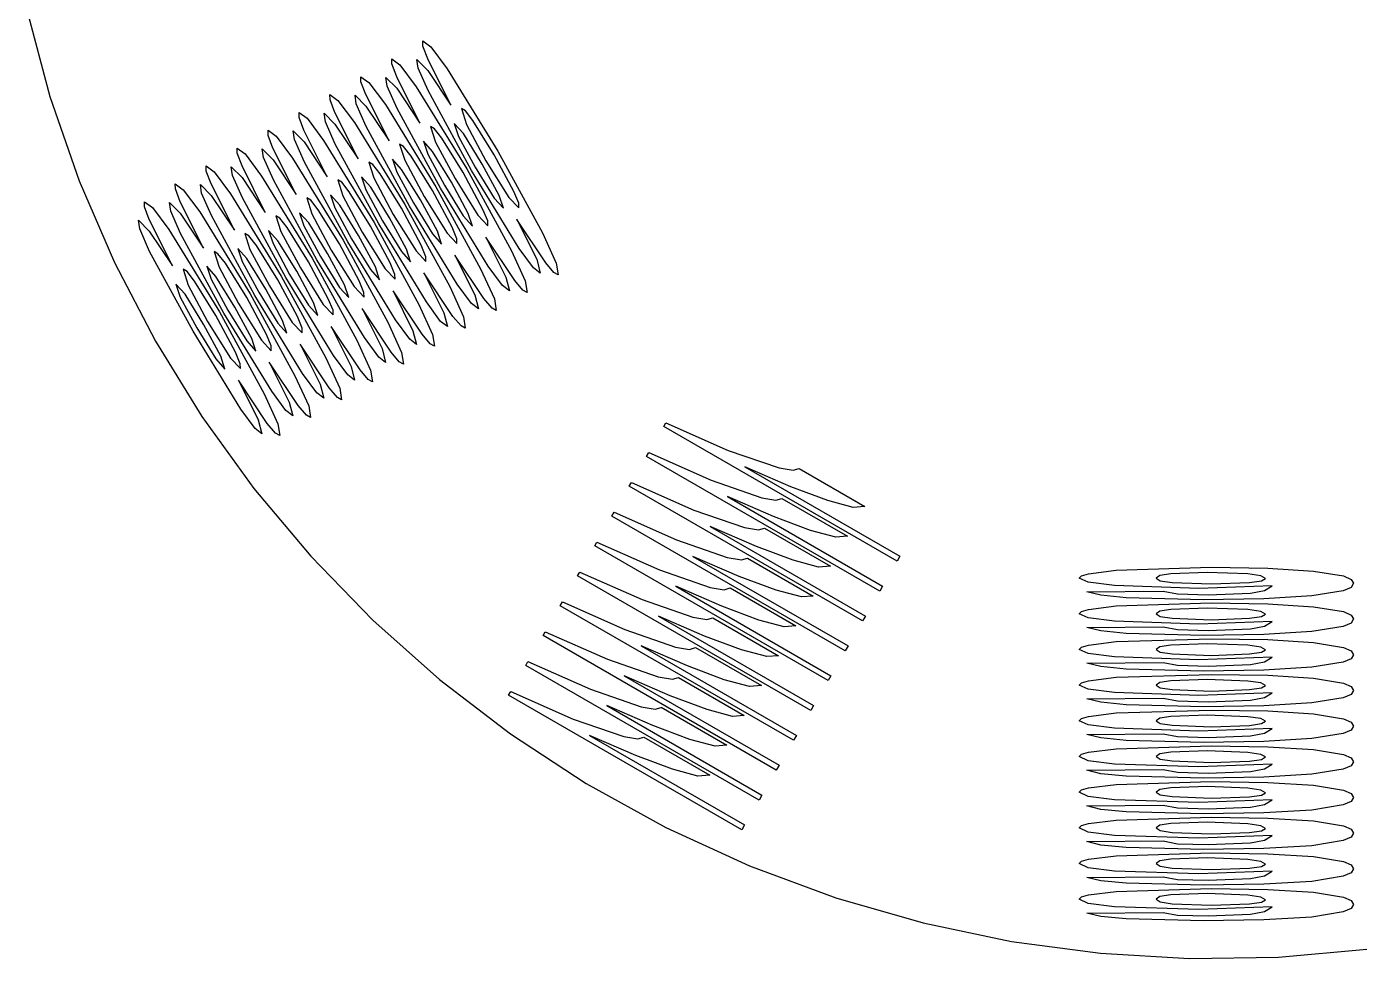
# Model space of a CAD drawing. Extents: x -1 to 188, y 67 to 298.
# Drawn here: x 23.7 to 114.8, y 66.9 to 130.6 of the extents above; entities that cross this region are included whole.
import ezdxf

# ---------------------------------------------------------------- set-up
doc = ezdxf.new("R2010")
doc.units = 0

msp = doc.modelspace()

# ---------------------------------------------------------------- linework, layer by layer
at = {"layer": 'Ebene_1'}
for p, q in [((23.699665, 131.751088), (25.280872, 125.827075)), ((50.773343, 129.625876), (51.320793, 129.222983)), ((50.778071, 129.274652), (50.773349, 129.625873)), ((51.107933, 128.403243), (50.778071, 129.274652)), ((51.320793, 129.222983), (52.442123, 127.713486)), ((48.65873, 128.40573), (49.206181, 128.002837)), ((48.663459, 128.054506), (48.658736, 128.405727)), ((48.99332, 127.183097), (48.663459, 128.054506)), ((49.206181, 128.002837), (50.32751, 126.49334)), ((50.458364, 127.762743), (50.372746, 128.354844)), ((50.372748, 128.354846), (51.114001, 127.610344)), ((51.136147, 126.229444), (50.458364, 127.762743)), ((52.696559, 125.227863), (51.107939, 128.403243)), ((52.442123, 127.713486), (55.900313, 122.100116)), ((46.544125, 127.184976), (47.091576, 126.782082)), ((46.548852, 126.833753), (46.544129, 127.184983)), ((46.878715, 125.962343), (46.548852, 126.833753)), ((47.091576, 126.782082), (48.212905, 125.272586)), ((48.258135, 127.1347), (48.999388, 126.390198)), ((48.343753, 126.542597), (48.258135, 127.134698)), ((50.581946, 124.007717), (48.993326, 127.183097)), ((51.113998, 127.610346), (52.696568, 125.227866)), ((25.280872, 125.827075), (27.28279, 120.063993)), ((44.42952, 125.96339), (44.976971, 125.560497)), ((44.434247, 125.612166), (44.429524, 125.963387)), ((46.143528, 125.913959), (46.884781, 125.169459)), ((46.229146, 125.321858), (46.143528, 125.913959)), ((48.467339, 122.786973), (46.878719, 125.962353)), ((49.021534, 125.009298), (48.343753, 126.542597)), ((48.999385, 126.3902), (50.581955, 124.00772)), ((50.32751, 126.49334), (53.7857, 120.87997)), ((54.102466, 120.774524), (51.136156, 126.229444)), ((44.76411, 124.740757), (44.434247, 125.612166)), ((44.976971, 125.560497), (46.0983, 124.051)), ((46.906927, 123.788559), (46.229146, 125.321858)), ((46.884778, 125.169459), (48.467348, 122.786979)), ((48.212905, 125.272586), (51.671095, 119.659216)), ((51.987855, 119.554378), (49.021535, 125.009298)), ((53.420976, 125.00527), (53.764817, 123.92071)), ((53.691262, 124.846081), (53.420976, 125.005268)), ((42.314925, 124.743046), (42.862376, 124.340152)), ((42.319652, 124.391822), (42.314929, 124.743043)), ((42.649515, 123.520413), (42.319652, 124.391822)), ((42.862376, 124.340152), (43.983705, 122.830656)), ((44.028923, 124.69236), (44.770176, 123.947858)), ((44.114541, 124.100257), (44.028923, 124.692358)), ((44.792322, 122.566958), (44.114541, 124.100257)), ((46.352734, 121.565377), (44.764114, 124.740757)), ((46.0983, 124.051), (49.55649, 118.43763)), ((52.92603, 123.989325), (53.224128, 123.09958)), ((53.555222, 123.290736), (52.92603, 123.989325)), ((54.19926, 124.193662), (53.691262, 124.846081)), ((55.658216, 121.850428), (54.199256, 124.193668)), ((40.200225, 123.521934), (40.747676, 123.119041)), ((40.204952, 123.17071), (40.200229, 123.521931)), ((40.534815, 122.299301), (40.204952, 123.17071)), ((40.747676, 123.119041), (41.869005, 121.609544)), ((41.914328, 123.472016), (42.655581, 122.727514)), ((41.999946, 122.879913), (41.914328, 123.472014)), ((44.238139, 120.345033), (42.649519, 123.520413)), ((44.770173, 123.94786), (46.352743, 121.56538)), ((49.873248, 118.333639), (46.906928, 123.788559)), ((51.306334, 123.784196), (51.650178, 122.699636)), ((51.576622, 123.625007), (51.306334, 123.784194)), ((52.084621, 122.972588), (51.576622, 123.625007)), ((53.22413, 123.099585), (54.35992, 120.990085)), ((54.84166, 121.201855), (53.55522, 123.290735)), ((53.764816, 123.92071), (55.092096, 121.43509)), ((38.085632, 122.301106), (38.633083, 121.898212)), ((38.090359, 121.949882), (38.085636, 122.301103)), ((39.799628, 122.250907), (40.540881, 121.506407)), ((39.885245, 121.658802), (39.799628, 122.250907)), ((42.123439, 119.123921), (40.534819, 122.299301)), ((42.677727, 121.346614), (41.999946, 122.879913)), ((42.655578, 122.727516), (44.238148, 120.345036)), ((43.983705, 122.830656), (47.441895, 117.217286)), ((47.758643, 117.112038), (44.792323, 122.566958)), ((49.191752, 122.563077), (49.535596, 121.478517)), ((49.46204, 122.403889), (49.191752, 122.563074)), ((49.970039, 121.751471), (49.46204, 122.403889)), ((50.811385, 122.768251), (51.109483, 121.878506)), ((51.440577, 122.069662), (50.811385, 122.768251)), ((51.650174, 122.699636), (52.977454, 120.214016)), ((53.543574, 120.629354), (52.084614, 122.972594)), ((38.420222, 121.078473), (38.090359, 121.949882)), ((38.633083, 121.898212), (39.754412, 120.388716)), ((40.563027, 120.125507), (39.885245, 121.658802)), ((40.540878, 121.506407), (42.123448, 119.123927)), ((41.869005, 121.609544), (45.327195, 115.996174)), ((45.644048, 115.891694), (42.677728, 121.346614)), ((47.077135, 121.342267), (47.420979, 120.257707)), ((47.347423, 121.183078), (47.077135, 121.342265)), ((48.696803, 121.547164), (48.994901, 120.657419)), ((49.325995, 120.848575), (48.696803, 121.547164)), ((49.535592, 121.478527), (50.862872, 118.992907)), ((51.428992, 119.408234), (49.970032, 121.751474)), ((51.109485, 121.878511), (52.245275, 119.769011)), ((52.727015, 119.980781), (51.440575, 122.069671)), ((55.092086, 121.43509), (56.658386, 118.9326)), ((57.002086, 119.330138), (55.658216, 121.850428)), ((55.900313, 122.100146), (58.955403, 116.497386)), ((35.97092, 121.08039), (36.518371, 120.677495)), ((35.975647, 120.729167), (35.970924, 121.080397)), ((36.30551, 119.857757), (35.975647, 120.729167)), ((36.518371, 120.677495), (37.6397, 119.168)), ((37.685035, 121.030076), (38.426288, 120.285574)), ((37.770652, 120.437973), (37.685035, 121.030074)), ((38.448434, 118.904674), (37.770652, 120.437973)), ((40.008846, 117.903093), (38.420226, 121.078473)), ((39.754412, 120.388716), (43.212602, 114.775346)), ((46.582185, 120.326322), (46.880283, 119.436577)), ((47.211377, 119.627733), (46.582185, 120.326322)), ((47.855422, 120.530659), (47.347423, 121.183078)), ((49.314375, 118.187425), (47.855415, 120.530655)), ((48.994903, 120.657424), (50.130693, 118.547924)), ((50.612433, 118.759694), (49.325993, 120.848584)), ((54.887444, 118.109064), (53.543574, 120.629354)), ((53.7857, 120.88), (56.84079, 115.27724)), ((57.362576, 115.444944), (54.102476, 120.774484)), ((54.35992, 120.990085), (55.65722, 118.885355)), ((55.99789, 119.059905), (54.84166, 121.201845)), ((27.28279, 120.063993), (29.691541, 114.482614)), ((33.861037, 119.508409), (33.856314, 119.85963)), ((33.856343, 119.858906), (34.403794, 119.456013)), ((34.1909, 118.637), (33.861037, 119.508409)), ((34.403794, 119.456013), (35.525123, 117.946516)), ((35.570323, 119.809373), (36.311576, 119.064873)), ((35.65594, 119.217268), (35.570323, 119.809373)), ((37.894134, 116.682387), (36.305514, 119.857767)), ((38.426285, 120.285576), (40.008855, 117.903096)), ((43.529348, 114.670587), (40.563028, 120.125507)), ((44.962453, 120.121162), (45.306297, 119.036602)), ((45.232741, 119.961974), (44.962453, 120.121162)), ((45.74074, 119.309556), (45.232741, 119.961974)), ((46.880285, 119.436582), (48.016075, 117.327082)), ((48.497815, 117.538852), (47.211375, 119.627742)), ((47.420975, 120.257707), (48.748255, 117.772087)), ((52.772862, 116.887944), (51.428992, 119.408234)), ((51.671095, 119.659246), (54.726185, 114.056486)), ((55.247955, 114.224798), (51.987855, 119.554338)), ((52.245275, 119.769011), (53.542575, 117.664281)), ((53.883245, 117.838841), (52.727015, 119.980781)), ((52.977444, 120.214016), (54.543744, 117.711526)), ((31.741753, 118.638086), (32.289204, 118.235191)), ((31.741753, 118.638086), (32.289204, 118.235191)), ((31.74648, 118.286863), (31.741757, 118.638093)), ((31.74648, 118.286863), (31.741757, 118.638093)), ((33.4557, 118.588), (34.196953, 117.843498)), ((33.541318, 117.995897), (33.4557, 118.587998)), ((35.779524, 115.46162), (34.190904, 118.637)), ((36.333722, 117.683973), (35.65594, 119.217268)), ((36.311573, 119.064873), (37.894143, 116.682393)), ((37.6397, 119.168), (41.09789, 113.55463)), ((41.414755, 113.449754), (38.448435, 118.904674)), ((42.847852, 118.901063), (43.191696, 117.816503)), ((43.11814, 118.741874), (42.847852, 118.901061)), ((43.626139, 118.089455), (43.11814, 118.741874)), ((44.467503, 119.105227), (44.765601, 118.215482)), ((45.096695, 118.406638), (44.467503, 119.105227)), ((45.306293, 119.036602), (46.633573, 116.550982)), ((47.199693, 116.966322), (45.740733, 119.309562)), ((50.130693, 118.547924), (51.427993, 116.443194)), ((51.768663, 116.617754), (50.612433, 118.759694)), ((50.862862, 118.992917), (52.429162, 116.490427)), ((55.657219, 118.885354), (56.28, 118.183055)), ((56.28, 118.183045), (55.997894, 119.059905)), ((56.658382, 118.932602), (57.334966, 118.21713)), ((57.326186, 118.538362), (57.002088, 119.330138)), ((57.334976, 118.217138), (57.326186, 118.538362)), ((32.076343, 117.415453), (31.74648, 118.286863)), ((32.076343, 117.415453), (31.74648, 118.286863)), ((32.289204, 118.235191), (33.410533, 116.725696)), ((32.289204, 118.235191), (33.410533, 116.725696)), ((34.219099, 116.462598), (33.541318, 117.995897)), ((34.196963, 117.844103), (35.779533, 115.461623)), ((35.525123, 117.946516), (38.983313, 112.333146)), ((39.300043, 112.229053), (36.333723, 117.683973)), ((40.733234, 117.680223), (41.077078, 116.595663)), ((41.003522, 117.521035), (40.733234, 117.680223)), ((42.352903, 117.884383), (42.651001, 116.994638)), ((42.982095, 117.185794), (42.352903, 117.884383)), ((43.191692, 117.816503), (44.518972, 115.330883)), ((45.085092, 115.746221), (43.626132, 118.089461)), ((44.765603, 118.215487), (45.901393, 116.105987)), ((46.383133, 116.317757), (45.096693, 118.406647)), ((48.748245, 117.772087), (50.314545, 115.269597)), ((50.658245, 115.667125), (49.314375, 118.187415)), ((49.556515, 118.438146), (52.611605, 112.835386)), ((53.133348, 113.004059), (49.873248, 118.333599)), ((53.542577, 117.66428), (54.165355, 116.961981)), ((54.165355, 116.961981), (53.883251, 117.838841)), ((54.54374, 117.711528), (55.220324, 116.996056)), ((55.211544, 117.317287), (54.887446, 118.109064)), ((56.28, 118.183), (56.28, 118.183)), ((57.3349, 118.217), (57.3349, 118.217)), ((31.341156, 117.367069), (32.082409, 116.622569)), ((31.426774, 116.774968), (31.341156, 117.367069)), ((31.341156, 117.367069), (32.082409, 116.622569)), ((31.426774, 116.774968), (31.341156, 117.367069)), ((32.104555, 115.241669), (31.426774, 116.774968)), ((32.104555, 115.241669), (31.426774, 116.774968)), ((33.664967, 114.240083), (32.076347, 117.415463)), ((33.664967, 114.240083), (32.076347, 117.415463)), ((33.410533, 116.725696), (36.868723, 111.112326)), ((33.410533, 116.725696), (36.868723, 111.112326)), ((41.511521, 116.868617), (41.003522, 117.521035)), ((42.970474, 114.525383), (41.511514, 116.868623)), ((42.651003, 116.994643), (43.786793, 114.885143)), ((44.268533, 115.096913), (42.982093, 117.185803)), ((48.543563, 114.446032), (47.199693, 116.966322)), ((47.441895, 117.217316), (50.496985, 111.614556)), ((51.018743, 111.782458), (47.758643, 117.111998)), ((48.016075, 117.327082), (49.313375, 115.222352)), ((49.654045, 115.396912), (48.497815, 117.538852)), ((53.096962, 116.096158), (52.772864, 116.887934)), ((54.1654, 116.962), (54.1654, 116.962)), ((55.220334, 116.996064), (55.211544, 117.317287)), ((55.2203, 116.996), (55.2203, 116.996)), ((57.198634, 117.430515), (57.1986, 117.43)), ((59.17807, 114.45799), (57.19873, 117.4299)), ((57.19876, 117.429829), (58.56014, 114.698429)), ((32.082406, 116.622569), (33.664976, 114.240089)), ((32.082406, 116.622569), (33.664976, 114.240089)), ((37.18542, 111.007678), (34.2191, 116.462598)), ((38.618552, 116.459135), (38.962396, 115.374575)), ((38.88884, 116.299946), (38.618552, 116.459133)), ((39.396839, 115.647527), (38.88884, 116.299946)), ((40.238286, 116.664288), (40.536384, 115.77454)), ((40.867478, 115.965699), (40.238286, 116.664288)), ((40.536386, 115.774548), (41.672176, 113.665048)), ((42.153916, 113.876818), (40.867476, 115.965708)), ((41.077074, 116.595663), (42.404354, 114.110043)), ((45.327195, 115.996204), (48.382285, 110.393444)), ((48.904148, 110.562114), (45.644048, 115.891654)), ((45.901393, 116.105987), (47.198693, 114.001257)), ((47.539363, 114.175817), (46.383133, 116.317757)), ((46.633563, 116.550992), (48.199863, 114.048502)), ((51.427995, 116.443185), (52.050773, 115.740884)), ((52.050773, 115.740894), (51.768669, 116.617754)), ((52.429158, 116.490432), (53.105742, 115.774957)), ((53.105752, 115.774934), (53.096962, 116.096158)), ((53.1058, 115.775), (53.1058, 115.775)), ((55.084031, 116.209261), (55.0841, 116.209)), ((55.084139, 116.209683), (56.445519, 113.478283)), ((57.06353, 113.23718), (55.08419, 116.20909)), ((58.955403, 116.497386), (59.894701, 114.434822)), ((35.070876, 109.786749), (32.104556, 115.241669)), ((35.070876, 109.786749), (32.104556, 115.241669)), ((36.50389, 115.23818), (36.847734, 114.15362)), ((36.774178, 115.078991), (36.50389, 115.238178)), ((37.282177, 114.426572), (36.774178, 115.078991)), ((38.752795, 114.744604), (38.123603, 115.44319)), ((38.123604, 115.44319), (38.421704, 114.553445)), ((38.962392, 115.374575), (40.289672, 112.888955)), ((40.855792, 113.304293), (39.396832, 115.647533)), ((43.786793, 114.885143), (45.084093, 112.780413)), ((45.424763, 112.954973), (44.268533, 115.096913)), ((44.518962, 115.330883), (46.085262, 112.828393)), ((46.428962, 113.225931), (45.085092, 115.746221)), ((49.313377, 115.222351), (49.936155, 114.520052)), ((49.936155, 114.520052), (49.654051, 115.396912)), ((50.314541, 115.269599), (50.991125, 114.554127)), ((50.982345, 114.875339), (50.658247, 115.667115)), ((50.991135, 114.554115), (50.982345, 114.875339)), ((52.0509, 115.741), (52.0509, 115.741)), ((52.9695, 114.989), (52.9695, 114.989)), ((54.94885, 112.01708), (52.96951, 114.989)), ((52.969532, 114.988941), (54.330912, 112.257541)), ((56.840865, 115.276576), (57.780158, 113.214012)), ((58.337193, 114.1162), (57.362576, 115.444944)), ((29.691541, 114.482614), (32.493246, 109.103709)), ((34.389289, 114.017206), (34.733133, 112.932646)), ((34.389289, 114.017206), (34.733133, 112.932646)), ((34.659577, 113.858018), (34.389289, 114.017203)), ((34.659577, 113.858018), (34.389289, 114.017203)), ((36.638213, 113.523778), (36.009021, 114.222367)), ((36.009022, 114.222367), (36.307122, 113.332622)), ((36.84773, 114.15362), (38.17501, 111.668)), ((38.74113, 112.083338), (37.28217, 114.426578)), ((38.421704, 114.55345), (39.557494, 112.44395)), ((40.039233, 112.65572), (38.752793, 114.74461)), ((42.404344, 114.110053), (43.970644, 111.607563)), ((44.314344, 112.005093), (42.970474, 114.525383)), ((43.212602, 114.775376), (46.267692, 109.172616)), ((46.789448, 109.341007), (43.529348, 114.670547)), ((47.198695, 114.001256), (47.821473, 113.298957)), ((47.821473, 113.298957), (47.539369, 114.175817)), ((48.199859, 114.048504), (48.876443, 113.333032)), ((48.867663, 113.654254), (48.543565, 114.446032)), ((49.9361, 114.52), (49.9361, 114.52)), ((50.991, 114.554), (50.991, 114.554)), ((54.726185, 114.056486), (55.665478, 111.993922)), ((56.222574, 112.896054), (55.247955, 114.224798)), ((58.802376, 113.754294), (58.337193, 114.1162)), ((58.560136, 114.698426), (58.80237, 113.754299)), ((59.735411, 113.800868), (59.178073, 114.457986)), ((59.894701, 114.434822), (60.023003, 113.640606)), ((35.167576, 113.2056), (34.659577, 113.858018)), ((35.167576, 113.2056), (34.659577, 113.858018)), ((36.626529, 110.862363), (35.167569, 113.205603)), ((36.626529, 110.862363), (35.167569, 113.205603)), ((36.307122, 113.332627), (37.442912, 111.223127)), ((37.924651, 111.434897), (36.638211, 113.523787)), ((42.199662, 110.784003), (40.855792, 113.304293)), ((41.097992, 113.554276), (44.153082, 107.951516)), ((44.674855, 108.120174), (41.414755, 113.449714)), ((41.672176, 113.665048), (42.969476, 111.560318)), ((43.310146, 111.734878), (42.153916, 113.876818)), ((46.753062, 112.434155), (46.428964, 113.225931)), ((47.821518, 113.299132), (47.8215, 113.299)), ((48.876453, 113.333032), (48.867663, 113.654254)), ((48.8764, 113.333), (48.8764, 113.333)), ((50.854927, 113.767343), (52.216307, 111.035943)), ((52.83427, 110.79599), (50.85493, 113.7679)), ((50.854991, 113.767522), (50.855, 113.768)), ((56.445515, 113.47828), (56.687749, 112.534153)), ((57.620872, 112.580058), (57.063535, 113.237176)), ((57.780158, 113.214012), (57.908465, 112.419796)), ((60.023, 113.64061), (59.735411, 113.800868)), ((34.523595, 112.302676), (33.894403, 113.001262)), ((34.523595, 112.302676), (33.894403, 113.001262)), ((33.894404, 113.001262), (34.192504, 112.11152)), ((33.894404, 113.001262), (34.192504, 112.11152)), ((35.810033, 110.213792), (34.523593, 112.302682)), ((35.810033, 110.213792), (34.523593, 112.302682)), ((34.733129, 112.932646), (36.060409, 110.447026)), ((34.733129, 112.932646), (36.060409, 110.447026)), ((38.983313, 112.333176), (42.038403, 106.730416)), ((42.560143, 106.899473), (39.300043, 112.229013)), ((39.557494, 112.44395), (40.854794, 110.33922)), ((41.195463, 110.51378), (40.039233, 112.65572)), ((40.289662, 112.888955), (41.855962, 110.386465)), ((45.084092, 112.780412), (45.706873, 112.078113)), ((45.706873, 112.078113), (45.424767, 112.954973)), ((46.085258, 112.828395), (46.761842, 112.112923)), ((46.761852, 112.112931), (46.753062, 112.434155)), ((48.740129, 112.546257), (48.7402, 112.547)), ((50.71965, 109.57515), (48.74031, 112.54707)), ((48.740332, 112.546998), (50.101712, 109.815598)), ((52.611605, 112.835386), (53.550898, 110.772822)), ((54.107967, 111.675315), (53.133348, 113.004059)), ((54.330908, 112.257538), (54.573142, 111.313411)), ((56.687755, 112.534148), (56.222574, 112.896054)), ((57.90846, 112.4198), (57.620872, 112.580058)), ((34.192504, 112.111522), (35.328294, 110.002022)), ((34.192504, 112.111522), (35.328294, 110.002022)), ((37.442912, 111.223127), (38.740212, 109.118397)), ((39.080881, 109.292957), (37.924651, 111.434897)), ((38.175, 111.668), (39.7413, 109.16551)), ((40.085, 109.563048), (38.74113, 112.083338)), ((42.969475, 111.560317), (43.592256, 110.858018)), ((43.592256, 110.858018), (43.31015, 111.734878)), ((43.970638, 111.607565), (44.647224, 110.892093)), ((44.638444, 111.213315), (44.314346, 112.005093)), ((44.647234, 110.892093), (44.638444, 111.213315)), ((45.707, 112.078), (45.707, 112.078)), ((46.625637, 111.325523), (46.6256, 111.326)), ((48.60495, 108.35404), (46.62561, 111.32596)), ((46.625639, 111.325892), (47.987019, 108.594492)), ((46.7619, 112.113), (46.7619, 112.113)), ((50.496985, 111.614556), (51.436278, 109.551988)), ((51.993362, 110.453714), (51.018743, 111.782458)), ((54.573148, 111.313409), (54.107967, 111.675315)), ((55.506192, 111.359971), (54.948855, 112.017086)), ((55.79378, 111.19971), (55.506192, 111.359971)), ((55.665478, 111.993922), (55.793785, 111.199706)), ((36.060399, 110.447026), (37.626699, 107.944536)), ((36.060399, 110.447026), (37.626699, 107.944536)), ((37.970399, 108.342073), (36.626529, 110.862363)), ((37.970399, 108.342073), (36.626529, 110.862363)), ((36.868723, 111.112356), (39.923813, 105.509596)), ((36.868723, 111.112356), (39.923813, 105.509596)), ((40.44552, 105.678098), (37.18542, 111.007638)), ((40.854793, 110.339219), (41.477574, 109.63692)), ((41.477573, 109.63692), (41.195469, 110.51378)), ((41.855956, 110.386467), (42.532542, 109.670995)), ((42.523762, 109.992227), (42.199664, 110.784003)), ((43.5922, 110.858), (43.5922, 110.858)), ((44.6471, 110.892), (44.6471, 110.892)), ((48.382285, 110.393444), (49.321578, 108.330877)), ((49.878767, 109.233369), (48.904148, 110.562114)), ((52.458543, 110.091808), (51.993362, 110.453714)), ((52.216303, 111.03594), (52.458537, 110.091813)), ((53.391612, 110.13887), (52.834275, 110.795986)), ((53.550898, 110.772822), (53.679205, 109.978606)), ((38.330976, 104.457169), (35.070876, 109.786709)), ((38.330976, 104.457169), (35.070876, 109.786709)), ((35.328294, 110.002022), (36.625594, 107.897292)), ((35.328294, 110.002022), (36.625594, 107.897292)), ((36.966263, 108.071852), (35.810033, 110.213792)), ((36.966263, 108.071852), (35.810033, 110.213792)), ((40.4091, 108.771271), (40.085002, 109.563048)), ((41.477617, 109.637143), (41.4776, 109.637)), ((42.532552, 109.671003), (42.523762, 109.992227)), ((42.5325, 109.671), (42.5325, 109.671)), ((46.49036, 107.13321), (44.51102, 110.10513)), ((44.511046, 110.105058), (45.872426, 107.373658)), ((44.5111, 110.105258), (44.5111, 110.105)), ((50.101708, 109.815593), (50.343942, 108.871468)), ((51.276993, 108.918041), (50.719655, 109.575156)), ((51.436278, 109.551988), (51.564585, 108.757776)), ((53.6792, 109.97861), (53.391612, 110.13887)), ((32.493246, 109.103709), (35.674025, 103.94805)), ((38.740211, 109.118388), (39.362992, 108.416087)), ((39.362991, 108.416097), (39.080887, 109.292959)), ((39.741374, 109.165372), (40.41796, 108.4499)), ((40.41789, 108.450048), (40.4091, 108.771271)), ((42.3963, 108.884), (42.3963, 108.884)), ((42.396334, 108.884358), (43.757714, 106.152958)), ((44.37575, 105.91212), (42.39641, 108.88403)), ((46.267692, 109.172616), (47.206985, 107.110049)), ((47.764067, 108.012263), (46.789448, 109.341007)), ((47.987018, 108.594489), (48.229249, 107.650362)), ((50.343948, 108.871464), (49.878767, 109.233369)), ((51.56458, 108.75778), (51.276993, 108.918041)), ((36.625593, 107.897293), (37.248374, 107.194992)), ((36.625593, 107.897293), (37.248374, 107.194992)), ((37.248373, 107.194992), (36.966269, 108.071852)), ((37.248373, 107.194992), (36.966269, 108.071852)), ((37.626695, 107.944538), (38.303279, 107.229066)), ((37.626695, 107.944538), (38.303279, 107.229066)), ((38.294499, 107.550287), (37.970401, 108.342063)), ((38.294499, 107.550287), (37.970401, 108.342063)), ((39.3631, 108.416), (39.3631, 108.416)), ((40.281727, 107.663539), (40.2817, 107.663)), ((40.281711, 107.662983), (41.643091, 104.931583)), ((42.26107, 104.69102), (40.28173, 107.66293)), ((40.418, 108.45), (40.418, 108.45)), ((44.153082, 107.951516), (45.092375, 105.888952)), ((45.649474, 106.79143), (44.674855, 108.120174)), ((48.229248, 107.650357), (47.764067, 108.012263)), ((49.162292, 107.696929), (48.604953, 108.354044)), ((49.44988, 107.53667), (49.162292, 107.696929)), ((49.321578, 108.330877), (49.449885, 107.536664)), ((37.2483, 107.195), (37.2483, 107.195)), ((37.2483, 107.195), (37.2483, 107.195)), ((38.303289, 107.229063), (38.294499, 107.550287)), ((38.303289, 107.229063), (38.294499, 107.550287)), ((38.3034, 107.229), (38.3034, 107.229)), ((38.3034, 107.229), (38.3034, 107.229)), ((42.038403, 106.730416), (42.977697, 104.667848)), ((43.534762, 105.570729), (42.560143, 106.899473)), ((46.114655, 106.429524), (45.649474, 106.79143)), ((45.872425, 107.373653), (46.114656, 106.429528)), ((47.0477, 106.476101), (46.49036, 107.133216)), ((47.206985, 107.110049), (47.335292, 106.315836)), ((40.14648, 103.47019), (38.16714, 106.44211)), ((40.14648, 103.47019), (38.16714, 106.44211)), ((38.167167, 106.442051), (39.528547, 103.710651)), ((38.167167, 106.442051), (39.528547, 103.710651)), ((38.167199, 106.442262), (38.1672, 106.442)), ((38.167199, 106.442262), (38.1672, 106.442)), ((43.757713, 106.152955), (43.999944, 105.208828)), ((44.93309, 105.255), (44.37575, 105.912116)), ((45.092375, 105.888952), (45.220682, 105.094736)), ((47.33529, 106.31584), (47.0477, 106.476101)), ((39.923813, 105.509596), (40.863107, 103.447032)), ((39.923813, 105.509596), (40.863107, 103.447032)), ((41.420139, 104.349354), (40.44552, 105.678098)), ((41.64309, 104.93158), (41.885321, 103.987453)), ((43.999943, 105.208823), (43.534762, 105.570729)), ((45.22068, 105.09474), (44.93309, 105.255)), ((35.674025, 103.94805), (39.220001, 99.036408)), ((39.305595, 103.128425), (38.330976, 104.457169)), ((39.305595, 103.128425), (38.330976, 104.457169)), ((41.88532, 103.987448), (41.420139, 104.349354)), ((42.81841, 104.033898), (42.261073, 104.691016)), ((43.106, 103.87364), (42.81841, 104.033898)), ((42.977697, 104.667848), (43.106003, 103.873636)), ((39.770776, 102.766519), (39.305595, 103.128425)), ((39.770776, 102.766519), (39.305595, 103.128425)), ((39.528546, 103.710648), (39.770777, 102.766521)), ((39.528546, 103.710648), (39.770777, 102.766521)), ((40.703821, 102.81308), (40.146483, 103.470196)), ((40.703821, 102.81308), (40.146483, 103.470196)), ((40.863107, 103.447032), (40.991413, 102.652816)), ((40.863107, 103.447032), (40.991413, 102.652816)), ((83.183577, 94.054363), (67.239277, 103.260003)), ((67.2393, 103.26), (67.390377, 103.521673)), ((67.39035, 103.521298), (71.65444, 101.634348)), ((40.99141, 102.65282), (40.703821, 102.81308)), ((40.99141, 102.65282), (40.703821, 102.81308)), ((82.005077, 92.013363), (66.060777, 101.219003)), ((66.0608, 101.219), (66.211877, 101.480673)), ((66.211857, 101.480526), (70.475947, 99.593576)), ((71.65443, 101.634348), (75.1189, 100.431498)), ((75.929364, 99.143529), (72.77503, 100.50997)), ((72.7751, 100.51), (83.3769, 94.38887)), ((75.1189, 100.431498), (76.083777, 100.273105)), ((76.083777, 100.273105), (76.49017, 100.392668)), ((76.49007, 100.392798), (80.98639, 97.796708)), ((64.8824, 99.1774), (65.033477, 99.439337)), ((65.033307, 99.439566), (69.297397, 97.552616)), ((70.475937, 99.593576), (73.940407, 98.390726)), ((39.220001, 99.036408), (43.117293, 94.389555)), ((80.826677, 89.972027), (64.882377, 99.177397)), ((74.750891, 97.10277), (71.596557, 98.469211)), ((71.596667, 98.469201), (82.198467, 92.348071)), ((78.45315, 98.19846), (75.929364, 99.143529)), ((69.297387, 97.552616), (72.761857, 96.349766)), ((73.940407, 98.390726), (74.905283, 98.232334)), ((74.905283, 98.232334), (75.311677, 98.351896)), ((75.311627, 98.351986), (79.807947, 95.755896)), ((80.182436, 97.735629), (78.45315, 98.198468)), ((80.98645, 97.79673), (80.182436, 97.735629)), ((79.648141, 87.930727), (63.703541, 97.136097)), ((63.7036, 97.1361), (63.854941, 97.398037)), ((63.854967, 97.398018), (68.119057, 95.511068)), ((77.274677, 96.157701), (74.750891, 97.10277)), ((73.572334, 95.0618), (70.417997, 96.428241)), ((70.418167, 96.428201), (81.019967, 90.307071)), ((72.761857, 96.349766), (73.726734, 96.191374)), ((73.726734, 96.191374), (74.133127, 96.310936)), ((74.133127, 96.310996), (78.629447, 93.714906)), ((79.003962, 95.694867), (77.274667, 96.157706)), ((79.807977, 95.755971), (79.003962, 95.694867)), ((78.469741, 85.889527), (62.525141, 95.094897)), ((62.5252, 95.0949), (62.676541, 95.356837)), ((62.676371, 95.356735), (66.940461, 93.469785)), ((68.119047, 95.511068), (71.583517, 94.308218)), ((76.096117, 94.116731), (73.572334, 95.0618)), ((43.117293, 94.389555), (47.352025, 90.028262)), ((69.239567, 94.3866), (79.841667, 88.26574)), ((72.393991, 93.020249), (69.239657, 94.38669)), ((71.583517, 94.308218), (72.548394, 94.149827)), ((72.548394, 94.149827), (72.954787, 94.269388)), ((72.954837, 94.269408), (77.451157, 91.673588)), ((77.825402, 93.653897), (76.096107, 94.116736)), ((83.376977, 94.389333), (83.183567, 94.054371)), ((77.291288, 83.84828), (61.346688, 93.05365)), ((61.346711, 93.053653), (61.497788, 93.31559)), ((61.497881, 93.315553), (65.761971, 91.428603)), ((66.940451, 93.469785), (70.404921, 92.266935)), ((74.917777, 92.07518), (72.393991, 93.020249)), ((78.629417, 93.715001), (77.825402, 93.653897)), ((95.638398, 92.901578), (95.796454, 93.060042)), ((95.796454, 93.060042), (96.270621, 93.202021)), ((96.270621, 93.202021), (98.167288, 93.436522)), ((98.167288, 93.436523), (104.661918, 93.638053)), ((101.155559, 93.083084), (100.906503, 92.906005)), ((101.902732, 93.202372), (101.155559, 93.083084)), ((104.393303, 93.292764), (101.902732, 93.202372)), ((107.152083, 93.18311), (104.393303, 93.292766)), ((104.661948, 93.638053), (108.536693, 93.574333)), ((108.057303, 93.049004), (107.152083, 93.18311)), ((108.359043, 92.86896), (108.057303, 93.049004)), ((108.536693, 93.574333), (111.654688, 93.383175)), ((111.654688, 93.383171), (113.70941, 93.045313)), ((113.70941, 93.045313), (114.223091, 92.815259)), ((68.061031, 92.345295), (78.663131, 86.224435)), ((71.215395, 90.978964), (68.061061, 92.345405)), ((70.404921, 92.266933), (71.369797, 92.108543)), ((71.369797, 92.108543), (71.776191, 92.228105)), ((71.776281, 92.228093), (76.272341, 89.632273)), ((76.647063, 91.612348), (74.917777, 92.075188)), ((82.198477, 92.348333), (82.005067, 92.013371)), ((96.241883, 92.616324), (95.638402, 92.901576)), ((98.052332, 92.388862), (96.241883, 92.616324)), ((103.818952, 92.190295), (98.052332, 92.388862)), ((100.9065, 92.906005), (101.174714, 92.722627)), ((101.174714, 92.722627), (101.97936, 92.5963)), ((101.97936, 92.5963), (104.66151, 92.497018)), ((108.819232, 92.374045), (103.818942, 92.190297)), ((104.66151, 92.497018), (107.28618, 92.591855)), ((107.28618, 92.591855), (108.090825, 92.707809)), ((107.344052, 91.880595), (108.297173, 92.063231)), ((108.090825, 92.707809), (108.35904, 92.868958)), ((108.297173, 92.063231), (108.819232, 92.374045)), ((108.359431, 92.868871), (108.359, 92.8689)), ((114.215909, 92.266697), (113.680676, 92.030621)), ((114.39432, 92.544449), (114.215909, 92.266697)), ((114.223091, 92.815259), (114.394318, 92.544453)), ((60.1683, 91.0126), (60.319377, 91.274273)), ((60.319362, 91.274348), (64.583452, 89.387398)), ((65.761961, 91.428603), (69.226431, 90.225753)), ((77.451077, 91.67345), (76.647063, 91.612348)), ((97.113606, 91.728331), (96.1557, 91.960608)), ((96.1558, 91.9606), (101.36676, 92.00505)), ((96.1558, 91.9606), (96.1558, 91.9606)), ((98.83784, 91.559032), (97.113606, 91.728331)), ((98.167288, 90.996429), (104.661918, 91.197959)), ((104.12551, 91.419739), (98.83784, 91.559031)), ((101.366692, 92.005068), (102.362921, 91.821318)), ((102.362922, 91.821318), (104.451162, 91.762049)), ((108.258904, 91.48568), (104.12552, 91.419739)), ((104.451162, 91.762049), (107.344052, 91.880595)), ((104.661948, 91.197959), (108.536693, 91.134239)), ((111.53974, 91.683504), (108.258904, 91.48568)), ((113.680676, 92.030621), (111.53974, 91.683501)), ((76.112577, 81.806963), (60.168277, 91.012603)), ((70.036909, 88.937784), (66.882571, 90.304225)), ((66.882631, 90.304095), (77.484431, 84.183235)), ((73.739181, 90.033895), (71.215395, 90.978964)), ((81.020077, 90.306727), (80.826667, 89.97203)), ((95.638398, 90.461484), (95.796454, 90.619948)), ((96.241883, 90.176229), (95.638402, 90.461482)), ((95.796454, 90.619948), (96.270621, 90.761927)), ((96.270621, 90.761927), (98.167288, 90.996428)), ((100.9065, 90.465838), (101.174714, 90.28246)), ((101.155559, 90.642917), (100.906503, 90.465838)), ((101.902732, 90.762205), (101.155559, 90.642917)), ((101.174714, 90.28246), (101.97936, 90.156133)), ((104.393303, 90.852597), (101.902732, 90.762205)), ((107.152083, 90.742943), (104.393303, 90.852599)), ((108.057303, 90.608837), (107.152083, 90.742943)), ((107.28618, 90.151688), (108.090825, 90.267642)), ((108.359043, 90.428793), (108.057303, 90.608837)), ((108.090825, 90.267642), (108.35904, 90.428791)), ((108.35942, 90.42893), (108.359, 90.4289)), ((108.536693, 91.134239), (111.654688, 90.943081)), ((111.654688, 90.943077), (113.70941, 90.605219)), ((113.70941, 90.605219), (114.223091, 90.375165)), ((114.223091, 90.375165), (114.394318, 90.104359)), ((47.352025, 90.028262), (51.910316, 85.9733)), ((64.583442, 89.387398), (68.047912, 88.184548)), ((69.226431, 90.225753), (70.191308, 90.067362)), ((70.191308, 90.067362), (70.597701, 90.186923)), ((70.597591, 90.186893), (75.093911, 87.591073)), ((75.468466, 89.571062), (73.739171, 90.033903)), ((76.272481, 89.632165), (75.468466, 89.571062)), ((97.113606, 89.288229), (96.1557, 89.520506)), ((96.1558, 89.5204), (101.36676, 89.56485)), ((96.1558, 89.5204), (96.1558, 89.5204)), ((98.052332, 89.948768), (96.241883, 90.176229)), ((103.818952, 89.750201), (98.052332, 89.948768)), ((101.366692, 89.564972), (102.362921, 89.381224)), ((101.97936, 90.156133), (104.66151, 90.056851)), ((102.362922, 89.381224), (104.451162, 89.321955)), ((108.819232, 89.933951), (103.818942, 89.750203)), ((104.451162, 89.321955), (107.344052, 89.440501)), ((104.66151, 90.056851), (107.28618, 90.151688)), ((107.344052, 89.440501), (108.297173, 89.623137)), ((108.297173, 89.623137), (108.819232, 89.933951)), ((113.680676, 89.590527), (111.53974, 89.243407)), ((114.215909, 89.826603), (113.680676, 89.590527)), ((114.39432, 90.104355), (114.215909, 89.826603)), ((74.934077, 79.765763), (58.989777, 88.971403)), ((58.9898, 88.9714), (59.140877, 89.233073)), ((59.140817, 89.233059), (63.404907, 87.346109)), ((72.560691, 87.992715), (70.036909, 88.937784)), ((96.270621, 88.32175), (98.167288, 88.55625)), ((98.83784, 89.11893), (97.113606, 89.288229)), ((98.167288, 88.55625), (104.661918, 88.75778)), ((104.12551, 88.979635), (98.83784, 89.11893)), ((108.258904, 89.045577), (104.12552, 88.979635)), ((104.661948, 88.75778), (108.536693, 88.694062)), ((111.53974, 89.243403), (108.258904, 89.045577)), ((108.536693, 88.694062), (111.654688, 88.502905)), ((111.654688, 88.502908), (113.70941, 88.165049)), ((68.858376, 86.896577), (65.704042, 88.263018)), ((65.704142, 88.263108), (76.305942, 82.141978)), ((68.047912, 88.184546), (69.012789, 88.026155)), ((69.012789, 88.026155), (69.419182, 88.145718)), ((69.419112, 88.145646), (73.915432, 85.549826)), ((74.289976, 87.529883), (72.560681, 87.992723)), ((75.093991, 87.590985), (74.289976, 87.529883)), ((79.841541, 88.265687), (79.648131, 87.930725)), ((95.638398, 88.021308), (95.796454, 88.179772)), ((96.241883, 87.736051), (95.638402, 88.021304)), ((95.796454, 88.179772), (96.270621, 88.32175)), ((98.052332, 87.50859), (96.241883, 87.736051)), ((103.818952, 87.310023), (98.052332, 87.50859)), ((100.9065, 88.025733), (101.174714, 87.842358)), ((101.155559, 88.202815), (100.906503, 88.025733)), ((101.902732, 88.322103), (101.155559, 88.202815)), ((101.174714, 87.842358), (101.97936, 87.716031)), ((104.393303, 88.412495), (101.902732, 88.322103)), ((101.97936, 87.716031), (104.66151, 87.616749)), ((107.152083, 88.302841), (104.393303, 88.412497)), ((104.66151, 87.616749), (107.28618, 87.711586)), ((108.057303, 88.168733), (107.152083, 88.302841)), ((107.28618, 87.711586), (108.090825, 87.82754)), ((108.359043, 87.988691), (108.057303, 88.168733)), ((108.090825, 87.82754), (108.35904, 87.988689)), ((108.35942, 87.98873), (108.359, 87.9887)), ((113.70941, 88.165049), (114.223091, 87.934994)), ((114.39432, 87.664188), (114.215909, 87.386436)), ((114.223091, 87.934994), (114.394318, 87.66419)), ((73.755677, 77.724463), (57.811377, 86.930103)), ((57.8114, 86.9301), (57.962477, 87.191773)), ((57.962387, 87.191886), (62.226477, 85.304936)), ((63.404897, 87.346109), (66.869367, 86.143259)), ((71.382162, 85.951508), (68.858376, 86.896577)), ((97.113606, 86.84806), (96.1557, 87.080339)), ((96.1558, 87.0804), (101.367, 87.1248)), ((96.1558, 87.0804), (96.1558, 87.0804)), ((98.83784, 86.67876), (97.113606, 86.84806)), ((104.12551, 86.539468), (98.83784, 86.67876)), ((101.366692, 87.124793), (102.362921, 86.941045)), ((102.362922, 86.941046), (104.451162, 86.881774)), ((108.819232, 87.493774), (103.818942, 87.310026)), ((108.258904, 86.60541), (104.12552, 86.539468)), ((104.451162, 86.881775), (107.344052, 87.000321)), ((107.344052, 87.000321), (108.297173, 87.182957)), ((111.53974, 86.803233), (108.258904, 86.60541)), ((108.297173, 87.182957), (108.819232, 87.493774)), ((113.680676, 87.15036), (111.53974, 86.803238)), ((114.215909, 87.386436), (113.680676, 87.15036)), ((51.910316, 85.9733), (56.778287, 82.245442)), ((67.679851, 84.85529), (64.525517, 86.221731)), ((64.525667, 86.221801), (75.127467, 80.100671)), ((66.869367, 86.143259), (67.834243, 85.984866)), ((67.834243, 85.984866), (68.240637, 86.104429)), ((68.240627, 86.104329), (72.736947, 83.508509)), ((73.111448, 85.488676), (71.382162, 85.951516)), ((78.663141, 86.224487), (78.469731, 85.889525)), ((95.638398, 85.581129), (95.796454, 85.739593)), ((95.796454, 85.739593), (96.270621, 85.881571)), ((96.270621, 85.881571), (98.167288, 86.116071)), ((98.167288, 86.116071), (104.661918, 86.317601)), ((101.155559, 85.762634), (100.906503, 85.585552)), ((101.902732, 85.881922), (101.155559, 85.762634)), ((104.393303, 85.972311), (101.902732, 85.881921)), ((107.152083, 85.86266), (104.393303, 85.972314)), ((104.661948, 86.317601), (108.536693, 86.253883)), ((108.057303, 85.728553), (107.152083, 85.86266)), ((108.359043, 85.54851), (108.057303, 85.728553)), ((108.536693, 86.253883), (111.654688, 86.062726)), ((111.654688, 86.062729), (113.70941, 85.72487)), ((113.70941, 85.72487), (114.223091, 85.494816)), ((72.577241, 75.683163), (56.632641, 84.888803)), ((72.577241, 75.683163), (56.632641, 84.888803)), ((56.6327, 84.8888), (56.784041, 85.150473)), ((56.6327, 84.8888), (56.784041, 85.150473)), ((56.78389, 85.15063), (61.04797, 83.26368)), ((56.78389, 85.15063), (61.04797, 83.26368)), ((62.226467, 85.304936), (65.690937, 84.102086)), ((70.203637, 83.910221), (67.679851, 84.85529)), ((73.915462, 85.549778), (73.111448, 85.488676)), ((96.241883, 85.295872), (95.638402, 85.581125)), ((98.052332, 85.068411), (96.241883, 85.295872)), ((103.818952, 84.869844), (98.052332, 85.068411)), ((100.9065, 85.585552), (101.174714, 85.402177)), ((101.174714, 85.402177), (101.97936, 85.27585)), ((101.97936, 85.27585), (104.66151, 85.176568)), ((108.819232, 85.053595), (103.818942, 84.869847)), ((104.66151, 85.176568), (107.28618, 85.271405)), ((107.28618, 85.271405), (108.090825, 85.387359)), ((108.090825, 85.387359), (108.35904, 85.548508)), ((108.297173, 84.742779), (108.819232, 85.053595)), ((108.35966, 85.54841), (108.359, 85.5484)), ((114.215909, 84.946255), (113.680676, 84.710179)), ((114.39432, 85.224007), (114.215909, 84.946255)), ((114.223091, 85.494816), (114.394318, 85.224011)), ((63.346967, 84.180601), (73.949067, 78.059471)), ((66.501401, 82.81413), (63.347067, 84.180571)), ((65.690937, 84.102086), (66.655814, 83.943693)), ((66.655814, 83.943693), (67.062207, 84.063256)), ((67.062237, 84.063386), (71.558557, 81.467296)), ((71.932922, 83.447389), (70.203627, 83.910229)), ((77.484388, 84.18324), (77.291242, 83.848278)), ((97.113606, 84.407879), (96.1557, 84.640158)), ((96.1558, 84.6401), (101.36676, 84.68455)), ((96.1558, 84.6401), (96.1558, 84.6401)), ((98.83784, 84.238579), (97.113606, 84.407879)), ((98.167288, 83.675926), (104.661918, 83.877456)), ((104.12551, 84.099287), (98.83784, 84.238579)), ((101.366692, 84.684614), (102.362921, 84.500866)), ((102.362922, 84.500867), (104.451162, 84.441595)), ((108.258904, 84.165229), (104.12552, 84.099287)), ((104.451162, 84.441596), (107.344052, 84.560142)), ((104.661948, 83.877456), (108.536693, 83.813738)), ((107.344052, 84.560142), (108.297173, 84.742779)), ((111.53974, 84.363055), (108.258904, 84.165229)), ((113.680676, 84.710179), (111.53974, 84.363059)), ((61.04797, 83.26368), (64.51244, 82.06083)), ((61.04797, 83.26368), (64.51244, 82.06083)), ((72.736937, 83.508491), (71.932922, 83.447389)), ((95.638398, 83.140984), (95.796454, 83.299448)), ((96.241883, 82.855727), (95.638402, 83.14098)), ((95.796454, 83.299448), (96.270621, 83.441426)), ((96.270621, 83.441426), (98.167288, 83.675926)), ((100.9065, 83.14551), (101.174714, 82.962132)), ((101.155559, 83.322589), (100.906503, 83.14551)), ((101.902732, 83.441877), (101.155559, 83.322589)), ((101.174714, 82.962132), (101.97936, 82.835805)), ((104.393303, 83.532269), (101.902732, 83.441877)), ((107.152083, 83.422615), (104.393303, 83.532271)), ((108.057303, 83.288508), (107.152083, 83.422615)), ((107.28618, 82.83136), (108.090825, 82.947314)), ((108.359043, 83.108465), (108.057303, 83.288508)), ((108.090825, 82.947314), (108.35904, 83.108463)), ((108.35942, 83.10843), (108.359, 83.1085)), ((108.536693, 83.813738), (111.654688, 83.622581)), ((111.654688, 83.622584), (113.70941, 83.284725)), ((113.70941, 83.284725), (114.223091, 83.054671)), ((114.223091, 83.054671), (114.394318, 82.783866)), ((56.778287, 82.245442), (61.942061, 78.865458)), ((62.168531, 82.139261), (72.770631, 76.018131)), ((62.168567, 82.139301), (72.770667, 76.018171)), ((65.322915, 80.77282), (62.168581, 82.139261)), ((65.322951, 80.77286), (62.168617, 82.139301)), ((64.51244, 82.06083), (65.477317, 81.902437)), ((64.51244, 82.06083), (65.477317, 81.902437)), ((69.025187, 81.869061), (66.501401, 82.81413)), ((76.305977, 82.141933), (76.112567, 81.806971)), ((97.113606, 81.967734), (96.1557, 82.200013)), ((96.155761, 82.200103), (101.366721, 82.244553)), ((96.1558, 82.2001), (96.1558, 82.2001)), ((98.052332, 82.628266), (96.241883, 82.855727)), ((103.818952, 82.429699), (98.052332, 82.628266)), ((101.366692, 82.244469), (102.362921, 82.060721)), ((101.97936, 82.835805), (104.66151, 82.736523)), ((102.362922, 82.060722), (104.451162, 82.00145)), ((108.819232, 82.61345), (103.818942, 82.429702)), ((104.451162, 82.001451), (107.344052, 82.119997)), ((104.66151, 82.736523), (107.28618, 82.83136)), ((107.344052, 82.119997), (108.297173, 82.302633)), ((108.297173, 82.302633), (108.819232, 82.61345)), ((113.680676, 82.270034), (111.53974, 81.922914)), ((114.215909, 82.50611), (113.680676, 82.270034)), ((114.39432, 82.783862), (114.215909, 82.50611)), ((65.477317, 81.902437), (65.88371, 82.022)), ((65.477317, 81.902437), (65.88371, 82.022)), ((65.8838, 82.0221), (70.38012, 79.42601)), ((65.8838, 82.0221), (70.38012, 79.42601)), ((70.754473, 81.406227), (69.025187, 81.869066)), ((71.558487, 81.467331), (70.754473, 81.406227)), ((96.270621, 81.001326), (98.167288, 81.235828)), ((98.83784, 81.798434), (97.113606, 81.967734)), ((98.167288, 81.235828), (104.661918, 81.437356)), ((104.12551, 81.659142), (98.83784, 81.798434)), ((108.258904, 81.725084), (104.12552, 81.659142)), ((104.661948, 81.437355), (108.536693, 81.373637)), ((111.53974, 81.92291), (108.258904, 81.725084)), ((108.536693, 81.373637), (111.654688, 81.18248)), ((111.654688, 81.182475), (113.70941, 80.844616)), ((67.846701, 79.827751), (65.322915, 80.77282)), ((67.846737, 79.827791), (65.322951, 80.77286)), ((95.638398, 80.700884), (95.796454, 80.859348)), ((96.241883, 80.415629), (95.638402, 80.700882)), ((95.796454, 80.859348), (96.270621, 81.001326)), ((98.052332, 80.188168), (96.241883, 80.415629)), ((100.9065, 80.705308), (101.174714, 80.521929)), ((101.155559, 80.882386), (100.906503, 80.705308)), ((101.902732, 81.001673), (101.155559, 80.882386)), ((101.174714, 80.521929), (101.97936, 80.395603)), ((104.393303, 81.092067), (101.902732, 81.001672)), ((101.97936, 80.395603), (104.66151, 80.296318)), ((107.152083, 80.982411), (104.393303, 81.09207)), ((104.66151, 80.296318), (107.28618, 80.391158)), ((108.057303, 80.848305), (107.152083, 80.982411)), ((107.28618, 80.391158), (108.090825, 80.507111)), ((108.359043, 80.668264), (108.057303, 80.848305)), ((108.090825, 80.507111), (108.35904, 80.668261)), ((108.359381, 80.668163), (108.359, 80.6682)), ((113.70941, 80.844616), (114.223091, 80.614561)), ((114.39432, 80.34375), (114.215909, 80.065999)), ((114.223091, 80.614561), (114.394318, 80.343755)), ((69.575987, 79.36492), (67.846701, 79.827759)), ((69.576023, 79.36496), (67.846737, 79.827799)), ((70.380001, 79.426021), (69.575987, 79.36492)), ((70.380037, 79.426061), (69.576023, 79.36496)), ((75.127477, 80.100733), (74.934067, 79.765771)), ((97.113606, 79.527632), (96.1557, 79.759911)), ((96.1558, 79.7599), (101.36676, 79.80435)), ((96.1558, 79.7599), (96.1558, 79.7599)), ((98.83784, 79.358332), (97.113606, 79.527632)), ((103.818952, 79.989601), (98.052332, 80.188168)), ((104.12551, 79.21904), (98.83784, 79.358332)), ((101.366692, 79.804371), (102.362921, 79.620623)), ((102.362922, 79.620624), (104.451162, 79.561352)), ((108.819232, 80.173351), (103.818942, 79.989603)), ((104.451162, 79.561352), (107.344052, 79.679898)), ((107.344052, 79.679898), (108.297173, 79.862535)), ((111.53974, 79.482808), (108.258904, 79.284982)), ((108.297173, 79.862535), (108.819232, 80.173351)), ((113.680676, 79.829925), (111.53974, 79.482805)), ((114.215909, 80.065999), (113.680676, 79.829925)), ((61.942061, 78.865458), (67.387758, 75.85412)), ((95.638398, 78.260702), (95.796454, 78.419166)), ((95.796454, 78.419166), (96.270621, 78.561144)), ((96.270621, 78.561144), (98.167288, 78.795644)), ((98.167288, 78.795644), (104.661918, 78.997174)), ((101.155559, 78.44224), (100.906503, 78.265162)), ((101.902732, 78.561527), (101.155559, 78.44224)), ((104.393303, 78.651921), (101.902732, 78.561526)), ((108.258904, 79.284982), (104.12552, 79.21904)), ((107.152083, 78.542265), (104.393303, 78.651924)), ((104.661948, 78.997174), (108.536693, 78.933456)), ((108.057303, 78.408159), (107.152083, 78.542265)), ((108.359043, 78.228118), (108.057303, 78.408159)), ((108.536693, 78.933456), (111.654688, 78.742299)), ((111.654688, 78.742294), (113.70941, 78.404435)), ((113.70941, 78.404435), (114.223091, 78.17438)), ((73.949077, 78.059433), (73.755667, 77.724471)), ((96.241883, 77.975447), (95.638402, 78.260701)), ((98.052332, 77.747984), (96.241883, 77.975447)), ((103.818952, 77.54942), (98.052332, 77.747984)), ((100.9065, 78.265162), (101.174714, 78.081784)), ((101.174714, 78.081784), (101.97936, 77.955457)), ((101.97936, 77.955457), (104.66151, 77.856172)), ((108.819232, 77.733168), (103.818942, 77.54942)), ((104.66151, 77.856172), (107.28618, 77.951012)), ((107.28618, 77.951012), (108.090825, 78.066965)), ((108.090825, 78.066965), (108.35904, 78.228115)), ((108.297173, 77.422352), (108.819232, 77.733168)), ((108.35942, 78.22823), (108.359, 78.2282)), ((114.215909, 77.625818), (113.680676, 77.389744)), ((114.39432, 77.903569), (114.215909, 77.625818)), ((114.223091, 78.17438), (114.394318, 77.903574)), ((97.113606, 77.087451), (96.1557, 77.31973)), ((96.1558, 77.3196), (101.367, 77.3644)), ((96.1558, 77.3196), (96.1558, 77.3196)), ((98.83784, 76.918151), (97.113606, 77.087451)), ((104.12551, 76.778859), (98.83784, 76.918151)), ((101.366692, 77.364187), (102.362921, 77.180439)), ((102.362922, 77.18044), (104.451162, 77.121168)), ((108.258904, 76.8448), (104.12552, 76.778859)), ((104.451162, 77.121169), (107.344052, 77.239715)), ((107.344052, 77.239715), (108.297173, 77.422352)), ((111.53974, 77.042627), (108.258904, 76.8448)), ((113.680676, 77.389744), (111.53974, 77.042624)), ((67.387758, 75.85412), (73.1015, 73.2322)), ((72.770641, 76.018133), (72.577231, 75.683171)), ((72.770641, 76.018133), (72.577231, 75.683171)), ((95.638398, 75.820657), (95.796454, 75.979121)), ((96.241883, 75.535402), (95.638402, 75.820655)), ((95.796454, 75.979121), (96.270621, 76.121099)), ((96.270621, 76.121099), (98.167288, 76.355601)), ((98.167288, 76.355601), (104.661918, 76.557129)), ((100.9065, 75.825081), (101.174714, 75.641703)), ((101.155559, 76.00216), (100.906503, 75.825081)), ((101.902732, 76.121448), (101.155559, 76.00216)), ((104.393303, 76.21184), (101.902732, 76.121448)), ((107.152083, 76.102186), (104.393303, 76.211845)), ((104.661948, 76.557128), (108.536693, 76.49341)), ((108.057303, 75.968082), (107.152083, 76.102186)), ((108.359043, 75.788039), (108.057303, 75.968082)), ((108.090825, 75.626884), (108.35904, 75.788034)), ((108.35966, 75.78801), (108.359, 75.788)), ((108.536693, 76.49341), (111.654688, 76.302253)), ((111.654688, 76.302248), (113.70941, 75.964389)), ((113.70941, 75.964389), (114.223091, 75.734334)), ((114.223091, 75.734334), (114.394318, 75.463528)), ((97.113606, 74.647405), (96.1557, 74.879684)), ((96.1558, 74.8797), (101.36676, 74.92415)), ((96.1558, 74.8797), (96.1558, 74.8797)), ((98.052332, 75.307941), (96.241883, 75.535402)), ((103.818952, 75.109374), (98.052332, 75.307941)), ((101.174714, 75.641703), (101.97936, 75.515376)), ((101.366692, 74.924144), (102.362921, 74.740396)), ((101.97936, 75.515376), (104.66151, 75.416091)), ((108.819232, 75.293124), (103.818942, 75.109376)), ((104.451162, 74.681125), (107.344052, 74.799671)), ((104.66151, 75.416091), (107.28618, 75.510931)), ((107.28618, 75.510931), (108.090825, 75.626884)), ((107.344052, 74.799671), (108.297173, 74.982308)), ((108.297173, 74.982308), (108.819232, 75.293124)), ((113.680676, 74.949698), (111.53974, 74.602578)), ((114.215909, 75.185772), (113.680676, 74.949698)), ((114.39432, 75.463523), (114.215909, 75.185772)), ((96.270621, 73.680893), (98.167288, 73.915393)), ((98.83784, 74.478105), (97.113606, 74.647405)), ((98.167288, 73.915393), (104.661918, 74.116923)), ((104.12551, 74.338813), (98.83784, 74.478105)), ((102.362922, 74.740397), (104.451162, 74.681125)), ((108.258904, 74.404755), (104.12552, 74.338813)), ((104.661948, 74.116923), (108.536693, 74.053204)), ((111.53974, 74.602581), (108.258904, 74.404755)), ((108.536693, 74.053204), (111.654688, 73.862048)), ((111.654688, 73.862043), (113.70941, 73.524184)), ((73.1015, 73.2318), (78.995699, 71.045565)), ((95.638398, 73.380451), (95.796454, 73.538914)), ((96.241883, 73.095196), (95.638402, 73.38045)), ((95.796454, 73.538914), (96.270621, 73.680893)), ((98.052332, 72.867733), (96.241883, 73.095196)), ((100.9065, 73.384874), (101.174714, 73.201498)), ((101.155559, 73.561955), (100.906503, 73.384875)), ((101.902732, 73.681242), (101.155559, 73.561955)), ((101.174714, 73.201498), (101.97936, 73.075172)), ((104.393303, 73.771634), (101.902732, 73.681242)), ((101.97936, 73.075172), (104.66151, 72.975887)), ((107.152083, 73.661981), (104.393303, 73.771635)), ((104.66151, 72.97589), (107.28618, 73.070727)), ((108.057303, 73.527872), (107.152083, 73.661981)), ((107.28618, 73.070727), (108.090825, 73.186682)), ((108.359043, 73.347831), (108.057303, 73.527872)), ((108.090825, 73.186682), (108.35904, 73.347833)), ((108.35942, 73.34776), (108.359, 73.3477)), ((113.70941, 73.524184), (114.223091, 73.294129)), ((114.39432, 73.023321), (114.215909, 72.745569)), ((114.223091, 73.294129), (114.394318, 73.023323)), ((97.113606, 72.207203), (96.1557, 72.439482)), ((96.1558, 72.4394), (101.36676, 72.48385)), ((96.1558, 72.4394), (96.1558, 72.4394)), ((98.83784, 72.037903), (97.113606, 72.207203)), ((103.818952, 72.669169), (98.052332, 72.867733)), ((104.12551, 71.898611), (98.83784, 72.037903)), ((101.366692, 72.483936), (102.362921, 72.300188)), ((102.362922, 72.300189), (104.451162, 72.240917)), ((108.819232, 72.852917), (103.818942, 72.669169)), ((104.451162, 72.240918), (107.344052, 72.359464)), ((107.344052, 72.359464), (108.297173, 72.5421)), ((111.53974, 72.162376), (108.258904, 71.964553)), ((108.297173, 72.5421), (108.819232, 72.852917)), ((113.680676, 72.509493), (111.53974, 72.162373)), ((114.215909, 72.745569), (113.680676, 72.509493)), ((95.63841, 70.940358), (95.796466, 71.098821)), ((95.63841, 70.940358), (95.796466, 71.098821)), ((95.796466, 71.098821), (96.270633, 71.240799)), ((95.796466, 71.098821), (96.270633, 71.240799)), ((96.270633, 71.240799), (98.1673, 71.4753)), ((96.270633, 71.240799), (98.1673, 71.4753)), ((98.1673, 71.4753), (104.66193, 71.67683)), ((98.1673, 71.4753), (104.66193, 71.67683)), ((101.155559, 71.121809), (100.906503, 70.944729)), ((101.155559, 71.121809), (100.906503, 70.944729)), ((101.902732, 71.241096), (101.155559, 71.121809)), ((101.902732, 71.241096), (101.155559, 71.121809)), ((104.393303, 71.331488), (101.902732, 71.241096)), ((104.393303, 71.331488), (101.902732, 71.241096)), ((108.258904, 71.964553), (104.12552, 71.898611)), ((107.152083, 71.221835), (104.393303, 71.331491)), ((107.152083, 71.221835), (104.393303, 71.331491)), ((104.661948, 71.676778), (108.536693, 71.61306)), ((104.661948, 71.676778), (108.536693, 71.61306)), ((108.057303, 71.087728), (107.152083, 71.221834)), ((108.057303, 71.087728), (107.152083, 71.221834)), ((108.536693, 71.61306), (111.654688, 71.421903)), ((108.536693, 71.61306), (111.654688, 71.421903)), ((111.654688, 71.421898), (113.70941, 71.084039)), ((111.654688, 71.421898), (113.70941, 71.084039)), ((78.995699, 71.045565), (84.975723, 69.324224)), ((96.241895, 70.655101), (95.638414, 70.940354)), ((96.241895, 70.655101), (95.638414, 70.940354)), ((98.052344, 70.42764), (96.241895, 70.655101)), ((98.052344, 70.42764), (96.241895, 70.655101)), ((103.818964, 70.229073), (98.052344, 70.42764)), ((103.818964, 70.229073), (98.052344, 70.42764)), ((100.9065, 70.944728), (101.174714, 70.761353)), ((100.9065, 70.944728), (101.174714, 70.761353)), ((101.174714, 70.761353), (101.97936, 70.635026)), ((101.174714, 70.761353), (101.97936, 70.635026)), ((101.97936, 70.635026), (104.66151, 70.535744)), ((101.97936, 70.635026), (104.66151, 70.535744)), ((108.819244, 70.412823), (103.818954, 70.229075)), ((108.819244, 70.412823), (103.818954, 70.229075)), ((104.66151, 70.535747), (107.28618, 70.630582)), ((104.66151, 70.535747), (107.28618, 70.630582)), ((107.28618, 70.630581), (108.090825, 70.746536)), ((107.28618, 70.630581), (108.090825, 70.746536)), ((108.359043, 70.907687), (108.057303, 71.087728)), ((108.359043, 70.907687), (108.057303, 71.087728)), ((108.090825, 70.746536), (108.35904, 70.907687)), ((108.090825, 70.746536), (108.35904, 70.907687)), ((108.297185, 70.102006), (108.819244, 70.412823)), ((108.297185, 70.102006), (108.819244, 70.412823)), ((108.35942, 70.90773), (108.359, 70.9077)), ((108.35942, 70.907713), (108.359, 70.9077)), ((114.215909, 70.305425), (113.680676, 70.06935)), ((114.215909, 70.305425), (113.680676, 70.06935)), ((113.70941, 71.084039), (114.223091, 70.853984)), ((113.70941, 71.084039), (114.223091, 70.853984)), ((114.39432, 70.583176), (114.215909, 70.305425)), ((114.39432, 70.583176), (114.215909, 70.305425)), ((114.223091, 70.853984), (114.394318, 70.583178)), ((114.223091, 70.853984), (114.394318, 70.583178)), ((84.975723, 69.324224), (91.017072, 68.062904)), ((97.113606, 69.767058), (96.1557, 69.999337)), ((97.113606, 69.767058), (96.1557, 69.999337)), ((96.1558, 69.9994), (101.367, 70.0439)), ((96.1558, 69.9994), (101.36676, 70.04385)), ((96.1558, 69.9994), (96.1558, 69.9994)), ((96.1558, 69.9994), (96.1558, 69.9994)), ((98.83784, 69.597758), (97.113606, 69.767058)), ((98.83784, 69.597758), (97.113606, 69.767058)), ((104.12551, 69.458466), (98.83784, 69.597758)), ((104.12551, 69.458466), (98.83784, 69.597758)), ((101.366704, 70.043843), (102.362933, 69.860095)), ((101.366704, 70.043843), (102.362933, 69.860095)), ((102.362934, 69.860096), (104.451174, 69.800824)), ((102.362934, 69.860096), (104.451174, 69.800824)), ((108.258904, 69.524408), (104.12552, 69.458466)), ((108.258904, 69.524408), (104.12552, 69.458466)), ((104.451174, 69.800824), (107.344064, 69.91937)), ((104.451174, 69.800824), (107.344064, 69.91937)), ((107.344064, 69.91937), (108.297185, 70.102006)), ((107.344064, 69.91937), (108.297185, 70.102006)), ((111.53974, 69.722231), (108.258904, 69.524408)), ((111.53974, 69.722231), (108.258904, 69.524408)), ((113.680676, 70.06935), (111.53974, 69.722228)), ((113.680676, 70.06935), (111.53974, 69.722228)), ((91.017072, 68.062904), (97.095242, 67.256729)), ((109.264043, 66.990325), (115.30567, 67.520347)), ((97.095242, 67.256729), (103.185733, 66.900828)), ((103.185733, 66.900828), (109.264043, 66.990325))]:
    msp.add_line(p, q, dxfattribs=at)

doc.saveas('drawing.dxf')
